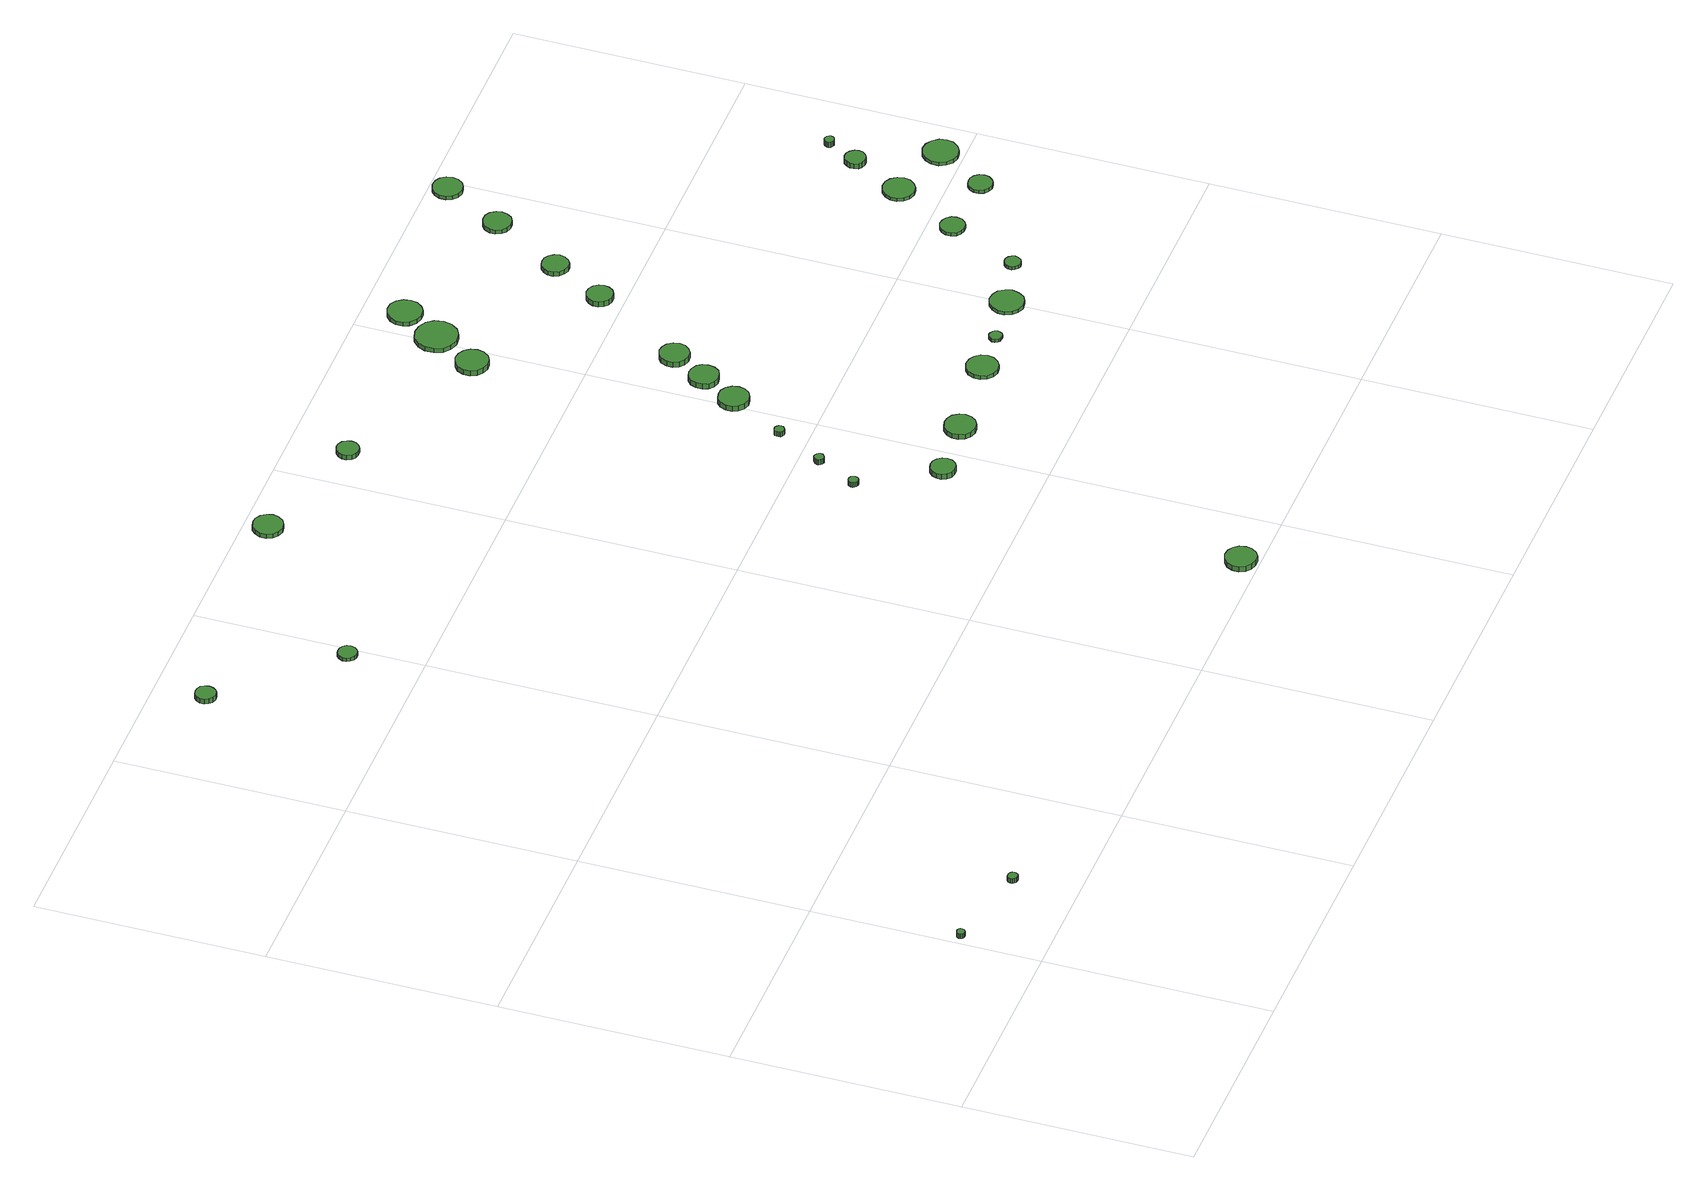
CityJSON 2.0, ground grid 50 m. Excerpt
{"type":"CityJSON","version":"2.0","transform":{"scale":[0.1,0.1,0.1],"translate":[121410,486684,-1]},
"CityObjects":{
"tree1":{"type":"SolitaryVegetationObject","attributes":{"function":"something"},"geometry":[{"type":"MultiSurface","lod":"1","boundaries":[[[0,1,2,3,4,5,6,7,8,9,10,11,12,13,14]],[[15,16,17,18,19,20,21,22,23,24,25,26,27,28,29]],[[0,29,28,1]],[[1,28,27,2]],[[2,27,26,3]],[[3,26,25,4]],[[4,25,24,5]],[[5,24,23,6]],[[6,23,22,7]],[[7,22,21,8]],[[8,21,20,9]],[[9,20,19,10]],[[10,19,18,11]],[[11,18,17,12]],[[12,17,16,13]],[[13,16,15,14]],[[14,15,29,0]]]}]},
"tree2":{"type":"SolitaryVegetationObject","attributes":{"function":"something"},"geometry":[{"type":"MultiSurface","lod":"1","boundaries":[[[30,31,32,33,34,35,36,37,38,39,40,41,42,43,44]],[[45,46,47,48,49,50,51,52,53,54,55,56,57,58,59]],[[30,59,58,31]],[[31,58,57,32]],[[32,57,56,33]],[[33,56,55,34]],[[34,55,54,35]],[[35,54,53,36]],[[36,53,52,37]],[[37,52,51,38]],[[38,51,50,39]],[[39,50,49,40]],[[40,49,48,41]],[[41,48,47,42]],[[42,47,46,43]],[[43,46,45,44]],[[44,45,59,30]]]}]},
"tree3":{"type":"SolitaryVegetationObject","attributes":{"function":"something"},"geometry":[{"type":"MultiSurface","lod":"1","boundaries":[[[60,61,62,63,64,65,66,67,68,69,70,71,72,73,74]],[[75,76,77,78,79,80,81,82,83,84,85,86,87,88,89]],[[60,89,88,61]],[[61,88,87,62]],[[62,87,86,63]],[[63,86,85,64]],[[64,85,84,65]],[[65,84,83,66]],[[66,83,82,67]],[[67,82,81,68]],[[68,81,80,69]],[[69,80,79,70]],[[70,79,78,71]],[[71,78,77,72]],[[72,77,76,73]],[[73,76,75,74]],[[74,75,89,60]]]}]},
"tree4":{"type":"SolitaryVegetationObject","attributes":{"function":"something"},"geometry":[{"type":"MultiSurface","lod":"1","boundaries":[[[90,91,92,93,94,95,96,97,98,99,100,101,102,103,104]],[[105,106,107,108,109,110,111,112,113,114,115,116,117,118,119]],[[90,119,118,91]],[[91,118,117,92]],[[92,117,116,93]],[[93,116,115,94]],[[94,115,114,95]],[[95,114,113,96]],[[96,113,112,97]],[[97,112,111,98]],[[98,111,110,99]],[[99,110,109,100]],[[100,109,108,101]],[[101,108,107,102]],[[102,107,106,103]],[[103,106,105,104]],[[104,105,119,90]]]}]},
"tree5":{"type":"SolitaryVegetationObject","attributes":{"function":"something"},"geometry":[{"type":"MultiSurface","lod":"1","boundaries":[[[120,121,122,123,124,125,126,127,128,129,130,131,132,133,134]],[[135,136,137,138,139,140,141,142,143,144,145,146,147,148,149]],[[120,149,148,121]],[[121,148,147,122]],[[122,147,146,123]],[[123,146,145,124]],[[124,145,144,125]],[[125,144,143,126]],[[126,143,142,127]],[[127,142,141,128]],[[128,141,140,129]],[[129,140,139,130]],[[130,139,138,131]],[[131,138,137,132]],[[132,137,136,133]],[[133,136,135,134]],[[134,135,149,120]]]}]},
"tree6":{"type":"SolitaryVegetationObject","attributes":{"function":"something"},"geometry":[{"type":"MultiSurface","lod":"1","boundaries":[[[150,151,152,153,154,155,156,157,158,159,160,161,162,163,164]],[[165,166,167,168,169,170,171,172,173,174,175,176,177,178,179]],[[150,179,178,151]],[[151,178,177,152]],[[152,177,176,153]],[[153,176,175,154]],[[154,175,174,155]],[[155,174,173,156]],[[156,173,172,157]],[[157,172,171,158]],[[158,171,170,159]],[[159,170,169,160]],[[160,169,168,161]],[[161,168,167,162]],[[162,167,166,163]],[[163,166,165,164]],[[164,165,179,150]]]}]},
"tree7":{"type":"SolitaryVegetationObject","attributes":{"function":"something"},"geometry":[{"type":"MultiSurface","lod":"1","boundaries":[[[180,181,182,183,184,185,186,187,188,189,190,191,192,193,194]],[[195,196,197,198,199,200,201,202,203,204,205,206,207,208,209]],[[180,209,208,181]],[[181,208,207,182]],[[182,207,206,183]],[[183,206,205,184]],[[184,205,204,185]],[[185,204,203,186]],[[186,203,202,187]],[[187,202,201,188]],[[188,201,200,189]],[[189,200,199,190]],[[190,199,198,191]],[[191,198,197,192]],[[192,197,196,193]],[[193,196,195,194]],[[194,195,209,180]]]}]},
"tree8":{"type":"SolitaryVegetationObject","attributes":{"function":"something"},"geometry":[{"type":"MultiSurface","lod":"1","boundaries":[[[210,211,212,213,214,215,216,217,218,219,220,221,222,223,224]],[[225,226,227,228,229,230,231,232,233,234,235,236,237,238,239]],[[210,239,238,211]],[[211,238,237,212]],[[212,237,236,213]],[[213,236,235,214]],[[214,235,234,215]],[[215,234,233,216]],[[216,233,232,217]],[[217,232,231,218]],[[218,231,230,219]],[[219,230,229,220]],[[220,229,228,221]],[[221,228,227,222]],[[222,227,226,223]],[[223,226,225,224]],[[224,225,239,210]]]}]},
"tree9":{"type":"SolitaryVegetationObject","attributes":{"function":"something"},"geometry":[{"type":"MultiSurface","lod":"1","boundaries":[[[240,241,242,243,244,245,246,247,248,249,250,251,252,253,254]],[[255,256,257,258,259,260,261,262,263,264,265,266,267,268,269]],[[240,269,268,241]],[[241,268,267,242]],[[242,267,266,243]],[[243,266,265,244]],[[244,265,264,245]],[[245,264,263,246]],[[246,263,262,247]],[[247,262,261,248]],[[248,261,260,249]],[[249,260,259,250]],[[250,259,258,251]],[[251,258,257,252]],[[252,257,256,253]],[[253,256,255,254]],[[254,255,269,240]]]}]},
"tree10":{"type":"SolitaryVegetationObject","attributes":{"function":"something"},"geometry":[{"type":"MultiSurface","lod":"1","boundaries":[[[270,271,272,273,274,275,276,277,278,279,280,281,282,283,284]],[[285,286,287,288,289,290,291,292,293,294,295,296,297,298,299]],[[270,299,298,271]],[[271,298,297,272]],[[272,297,296,273]],[[273,296,295,274]],[[274,295,294,275]],[[275,294,293,276]],[[276,293,292,277]],[[277,292,291,278]],[[278,291,290,279]],[[279,290,289,280]],[[280,289,288,281]],[[281,288,287,282]],[[282,287,286,283]],[[283,286,285,284]],[[284,285,299,270]]]}]},
"tree11":{"type":"SolitaryVegetationObject","attributes":{"function":"something"},"geometry":[{"type":"MultiSurface","lod":"1","boundaries":[[[300,301,302,303,304,305,306,307,308,309,310,311,312,313,314]],[[315,316,317,318,319,320,321,322,323,324,325,326,327,328,329]],[[300,329,328,301]],[[301,328,327,302]],[[302,327,326,303]],[[303,326,325,304]],[[304,325,324,305]],[[305,324,323,306]],[[306,323,322,307]],[[307,322,321,308]],[[308,321,320,309]],[[309,320,319,310]],[[310,319,318,311]],[[311,318,317,312]],[[312,317,316,313]],[[313,316,315,314]],[[314,315,329,300]]]}]},
"tree12":{"type":"SolitaryVegetationObject","attributes":{"function":"something"},"geometry":[{"type":"MultiSurface","lod":"1","boundaries":[[[330,331,332,333,334,335,336,337,338,339,340,341,342,343,344]],[[345,346,347,348,349,350,351,352,353,354,355,356,357,358,359]],[[330,359,358,331]],[[331,358,357,332]],[[332,357,356,333]],[[333,356,355,334]],[[334,355,354,335]],[[335,354,353,336]],[[336,353,352,337]],[[337,352,351,338]],[[338,351,350,339]],[[339,350,349,340]],[[340,349,348,341]],[[341,348,347,342]],[[342,347,346,343]],[[343,346,345,344]],[[344,345,359,330]]]}]},
"tree13":{"type":"SolitaryVegetationObject","attributes":{"function":"something"},"geometry":[{"type":"MultiSurface","lod":"1","boundaries":[[[360,361,362,363,364,365,366,367,368,369,370,371,372,373,374]],[[375,376,377,378,379,380,381,382,383,384,385,386,387,388,389]],[[360,389,388,361]],[[361,388,387,362]],[[362,387,386,363]],[[363,386,385,364]],[[364,385,384,365]],[[365,384,383,366]],[[366,383,382,367]],[[367,382,381,368]],[[368,381,380,369]],[[369,380,379,370]],[[370,379,378,371]],[[371,378,377,372]],[[372,377,376,373]],[[373,376,375,374]],[[374,375,389,360]]]}]},
"tree14":{"type":"SolitaryVegetationObject","attributes":{"function":"something"},"geometry":[{"type":"MultiSurface","lod":"1","boundaries":[[[390,391,392,393,394,395,396,397,398,399,400,401,402,403,404]],[[405,406,407,408,409,410,411,412,413,414,415,416,417,418,419]],[[390,419,418,391]],[[391,418,417,392]],[[392,417,416,393]],[[393,416,415,394]],[[394,415,414,395]],[[395,414,413,396]],[[396,413,412,397]],[[397,412,411,398]],[[398,411,410,399]],[[399,410,409,400]],[[400,409,408,401]],[[401,408,407,402]],[[402,407,406,403]],[[403,406,405,404]],[[404,405,419,390]]]}]},
"tree15":{"type":"SolitaryVegetationObject","attributes":{"function":"something"},"geometry":[{"type":"MultiSurface","lod":"1","boundaries":[[[420,421,422,423,424,425,426,427,428,429,430,431,432,433,434]],[[435,436,437,438,439,440,441,442,443,444,445,446,447,448,449]],[[420,449,448,421]],[[421,448,447,422]],[[422,447,446,423]],[[423,446,445,424]],[[424,445,444,425]],[[425,444,443,426]],[[426,443,442,427]],[[427,442,441,428]],[[428,441,440,429]],[[429,440,439,430]],[[430,439,438,431]],[[431,438,437,432]],[[432,437,436,433]],[[433,436,435,434]],[[434,435,449,420]]]}]},
"tree16":{"type":"SolitaryVegetationObject","attributes":{"function":"something"},"geometry":[{"type":"MultiSurface","lod":"1","boundaries":[[[450,451,452,453,454,455,456,457,458,459,460,461,462,463,464]],[[465,466,467,468,469,470,471,472,473,474,475,476,477,478,479]],[[450,479,478,451]],[[451,478,477,452]],[[452,477,476,453]],[[453,476,475,454]],[[454,475,474,455]],[[455,474,473,456]],[[456,473,472,457]],[[457,472,471,458]],[[458,471,470,459]],[[459,470,469,460]],[[460,469,468,461]],[[461,468,467,462]],[[462,467,466,463]],[[463,466,465,464]],[[464,465,479,450]]]}]},
"tree17":{"type":"SolitaryVegetationObject","attributes":{"function":"something"},"geometry":[{"type":"MultiSurface","lod":"1","boundaries":[[[480,481,482,483,484,485,486,487,488,489,490,491,492,493,494]],[[495,496,497,498,499,500,501,502,503,504,505,506,507,508,509]],[[480,509,508,481]],[[481,508,507,482]],[[482,507,506,483]],[[483,506,505,484]],[[484,505,504,485]],[[485,504,503,486]],[[486,503,502,487]],[[487,502,501,488]],[[488,501,500,489]],[[489,500,499,490]],[[490,499,498,491]],[[491,498,497,492]],[[492,497,496,493]],[[493,496,495,494]],[[494,495,509,480]]]}]},
"tree18":{"type":"SolitaryVegetationObject","attributes":{"function":"something"},"geometry":[{"type":"MultiSurface","lod":"1","boundaries":[[[510,511,512,513,514,515,516,517,518,519,520,521,522,523,524]],[[525,526,527,528,529,530,531,532,533,534,535,536,537,538,539]],[[510,539,538,511]],[[511,538,537,512]],[[512,537,536,513]],[[513,536,535,514]],[[514,535,534,515]],[[515,534,533,516]],[[516,533,532,517]],[[517,532,531,518]],[[518,531,530,519]],[[519,530,529,520]],[[520,529,528,521]],[[521,528,527,522]],[[522,527,526,523]],[[523,526,525,524]],[[524,525,539,510]]]}]},
"tree19":{"type":"SolitaryVegetationObject","attributes":{"function":"something"},"geometry":[{"type":"MultiSurface","lod":"1","boundaries":[[[540,541,542,543,544,545,546,547,548,549,550,551,552,553,554]],[[555,556,557,558,559,560,561,562,563,564,565,566,567,568,569]],[[540,569,568,541]],[[541,568,567,542]],[[542,567,566,543]],[[543,566,565,544]],[[544,565,564,545]],[[545,564,563,546]],[[546,563,562,547]],[[547,562,561,548]],[[548,561,560,549]],[[549,560,559,550]],[[550,559,558,551]],[[551,558,557,552]],[[552,557,556,553]],[[553,556,555,554]],[[554,555,569,540]]]}]},
"tree20":{"type":"SolitaryVegetationObject","attributes":{"function":"something"},"geometry":[{"type":"MultiSurface","lod":"1","boundaries":[[[570,571,572,573,574,575,576,577,578,579,580,581,582,583,584]],[[585,586,587,588,589,590,591,592,593,594,595,596,597,598,599]],[[570,599,598,571]],[[571,598,597,572]],[[572,597,596,573]],[[573,596,595,574]],[[574,595,594,575]],[[575,594,593,576]],[[576,593,592,577]],[[577,592,591,578]],[[578,591,590,579]],[[579,590,589,580]],[[580,589,588,581]],[[581,588,587,582]],[[582,587,586,583]],[[583,586,585,584]],[[584,585,599,570]]]}]},
"tree21":{"type":"SolitaryVegetationObject","attributes":{"function":"something"},"geometry":[{"type":"MultiSurface","lod":"1","boundaries":[[[600,601,602,603,604,605,606,607,608,609,610,611,612,613,614]],[[615,616,617,618,619,620,621,622,623,624,625,626,627,628,629]],[[600,629,628,601]],[[601,628,627,602]],[[602,627,626,603]],[[603,626,625,604]],[[604,625,624,605]],[[605,624,623,606]],[[606,623,622,607]],[[607,622,621,608]],[[608,621,620,609]],[[609,620,619,610]],[[610,619,618,611]],[[611,618,617,612]],[[612,617,616,613]],[[613,616,615,614]],[[614,615,629,600]]]}]},
"tree22":{"type":"SolitaryVegetationObject","attributes":{"function":"something"},"geometry":[{"type":"MultiSurface","lod":"1","boundaries":[[[630,631,632,633,634,635,636,637,638,639,640,641,642,643,644]],[[645,646,647,648,649,650,651,652,653,654,655,656,657,658,659]],[[630,659,658,631]],[[631,658,657,632]],[[632,657,656,633]],[[633,656,655,634]],[[634,655,654,635]],[[635,654,653,636]],[[636,653,652,637]],[[637,652,651,638]],[[638,651,650,639]],[[639,650,649,640]],[[640,649,648,641]],[[641,648,647,642]],[[642,647,646,643]],[[643,646,645,644]],[[644,645,659,630]]]}]},
"tree23":{"type":"SolitaryVegetationObject","attributes":{"function":"something"},"geometry":[{"type":"MultiSurface","lod":"1","boundaries":[[[660,661,662,663,664,665,666,667,668,669,670,671,672,673,674]],[[675,676,677,678,679,680,681,682,683,684,685,686,687,688,689]],[[660,689,688,661]],[[661,688,687,662]],[[662,687,686,663]],[[663,686,685,664]],[[664,685,684,665]],[[665,684,683,666]],[[666,683,682,667]],[[667,682,681,668]],[[668,681,680,669]],[[669,680,679,670]],[[670,679,678,671]],[[671,678,677,672]],[[672,677,676,673]],[[673,676,675,674]],[[674,675,689,660]]]}]},
"tree24":{"type":"SolitaryVegetationObject","attributes":{"function":"something"},"geometry":[{"type":"MultiSurface","lod":"1","boundaries":[[[690,691,692,693,694,695,696,697,698,699,700,701,702,703,704]],[[705,706,707,708,709,710,711,712,713,714,715,716,717,718,719]],[[690,719,718,691]],[[691,718,717,692]],[[692,717,716,693]],[[693,716,715,694]],[[694,715,714,695]],[[695,714,713,696]],[[696,713,712,697]],[[697,712,711,698]],[[698,711,710,699]],[[699,710,709,700]],[[700,709,708,701]],[[701,708,707,702]],[[702,707,706,703]],[[703,706,705,704]],[[704,705,719,690]]]}]},
"tree25":{"type":"SolitaryVegetationObject","attributes":{"function":"something"},"geometry":[{"type":"MultiSurface","lod":"1","boundaries":[[[720,721,722,723,724,725,726,727,728,729,730,731,732,733,734]],[[735,736,737,738,739,740,741,742,743,744,745,746,747,748,749]],[[720,749,748,721]],[[721,748,747,722]],[[722,747,746,723]],[[723,746,745,724]],[[724,745,744,725]],[[725,744,743,726]],[[726,743,742,727]],[[727,742,741,728]],[[728,741,740,729]],[[729,740,739,730]],[[730,739,738,731]],[[731,738,737,732]],[[732,737,736,733]],[[733,736,735,734]],[[734,735,749,720]]]}]},
"tree26":{"type":"SolitaryVegetationObject","attributes":{"function":"something"},"geometry":[{"type":"MultiSurface","lod":"1","boundaries":[[[750,751,752,753,754,755,756,757,758,759,760,761,762,763,764]],[[765,766,767,768,769,770,771,772,773,774,775,776,777,778,779]],[[750,779,778,751]],[[751,778,777,752]],[[752,777,776,753]],[[753,776,775,754]],[[754,775,774,755]],[[755,774,773,756]],[[756,773,772,757]],[[757,772,771,758]],[[758,771,770,759]],[[759,770,769,760]],[[760,769,768,761]],[[761,768,767,762]],[[762,767,766,763]],[[763,766,765,764]],[[764,765,779,750]]]}]},
"tree27":{"type":"SolitaryVegetationObject","attributes":{"function":"something"},"geometry":[{"type":"MultiSurface","lod":"1","boundaries":[[[780,781,782,783,784,785,786,787,788,789,790,791,792,793,794]],[[795,796,797,798,799,800,801,802,803,804,805,806,807,808,809]],[[780,809,808,781]],[[781,808,807,782]],[[782,807,806,783]],[[783,806,805,784]],[[784,805,804,785]],[[785,804,803,786]],[[786,803,802,787]],[[787,802,801,788]],[[788,801,800,789]],[[789,800,799,790]],[[790,799,798,791]],[[791,798,797,792]],[[792,797,796,793]],[[793,796,795,794]],[[794,795,809,780]]]}]},
"tree28":{"type":"SolitaryVegetationObject","attributes":{"function":"something"},"geometry":[{"type":"MultiSurface","lod":"1","boundaries":[[[810,811,812,813,814,815,816,817,818,819,820,821,822,823,824]],[[825,826,827,828,829,830,831,832,833,834,835,836,837,838,839]],[[810,839,838,811]],[[811,838,837,812]],[[812,837,836,813]],[[813,836,835,814]],[[814,835,834,815]],[[815,834,833,816]],[[816,833,832,817]],[[817,832,831,818]],[[818,831,830,819]],[[819,830,829,820]],[[820,829,828,821]],[[821,828,827,822]],[[822,827,826,823]],[[823,826,825,824]],[[824,825,839,810]]]}]},
"tree29":{"type":"SolitaryVegetationObject","attributes":{"function":"something"},"geometry":[{"type":"MultiSurface","lod":"1","boundaries":[[[840,841,842,843,844,845,846,847,848,849,850,851,852,853,854]],[[855,856,857,858,859,860,861,862,863,864,865,866,867,868,869]],[[840,869,868,841]],[[841,868,867,842]],[[842,867,866,843]],[[843,866,865,844]],[[844,865,864,845]],[[845,864,863,846]],[[846,863,862,847]],[[847,862,861,848]],[[848,861,860,849]],[[849,860,859,850]],[[850,859,858,851]],[[851,858,857,852]],[[852,857,856,853]],[[853,856,855,854]],[[854,855,869,840]]]}]},
"tree30":{"type":"SolitaryVegetationObject","attributes":{"function":"something"},"geometry":[{"type":"MultiSurface","lod":"1","boundaries":[[[870,871,872,873,874,875,876,877,878,879,880,881,882,883,884]],[[885,886,887,888,889,890,891,892,893,894,895,896,897,898,899]],[[870,899,898,871]],[[871,898,897,872]],[[872,897,896,873]],[[873,896,895,874]],[[874,895,894,875]],[[875,894,893,876]],[[876,893,892,877]],[[877,892,891,878]],[[878,891,890,879]],[[879,890,889,880]],[[880,889,888,881]],[[881,888,887,882]],[[882,887,886,883]],[[883,886,885,884]],[[884,885,899,870]]]}]},
"tree31":{"type":"SolitaryVegetationObject","attributes":{"function":"something"},"geometry":[{"type":"MultiSurface","lod":"1","boundaries":[[[900,901,902,903,904,905,906,907,908,909,910,911,912,913,914]],[[915,916,917,918,919,920,921,922,923,924,925,926,927,928,929]],[[900,929,928,901]],[[901,928,927,902]],[[902,927,926,903]],[[903,926,925,904]],[[904,925,924,905]],[[905,924,923,906]],[[906,923,922,907]],[[907,922,921,908]],[[908,921,920,909]],[[909,920,919,910]],[[910,919,918,911]],[[911,918,917,912]],[[912,917,916,913]],[[913,916,915,914]],[[914,915,929,900]]]}]},
"tree32":{"type":"SolitaryVegetationObject","attributes":{"function":"something"},"geometry":[{"type":"MultiSurface","lod":"1","boundaries":[[[930,931,932,933,934,935,936,937,938,939,940,941,942,943,944]],[[945,946,947,948,949,950,951,952,953,954,955,956,957,958,959]],[[930,959,958,931]],[[931,958,957,932]],[[932,957,956,933]],[[933,956,955,934]],[[934,955,954,935]],[[935,954,953,936]],[[936,953,952,937]],[[937,952,951,938]],[[938,951,950,939]],[[939,950,949,940]],[[940,949,948,941]],[[941,948,947,942]],[[942,947,946,943]],[[943,946,945,944]],[[944,945,959,930]]]}]}
},
"vertices":[
[21,178,31],[20,182,31],[18,185,31],[15,187,31],[11,187,31],[8,186,31],[5,184,31],[3,180,31],[3,177,31],[5,173,31],[8,171,31],[11,170,31],[15,170,31],[18,172,31],[20,175,31],[20,175,19],[18,172,19],[15,170,19],[11,170,19],[8,171,19],[5,173,19],[3,177,19],[3,180,19],[5,184,19],[8,186,19],[11,187,19],[15,187,19],[18,185,19],[20,182,19],[21,178,19],
[237,140,24],[236,145,24],[234,148,24],[230,150,24],[225,151,24],[221,150,24],[218,147,24],[216,142,24],[216,138,24],[218,134,24],[221,131,24],[225,130,24],[230,130,24],[234,132,24],[236,136,24],[236,136,12],[234,132,12],[230,130,12],[225,130,12],[221,131,12],[218,134,12],[216,138,12],[216,142,12],[218,147,12],[221,150,12],[225,151,12],[230,150,12],[234,148,12],[236,145,12],[237,140,12],
[276,1889,23],[274,1898,23],[269,1906,23],[261,1910,23],[252,1911,23],[243,1909,23],[236,1902,23],[232,1894,23],[232,1885,23],[236,1876,23],[243,1870,23],[252,1867,23],[261,1868,23],[269,1873,23],[274,1880,23],[274,1880,11],[269,1873,11],[261,1868,11],[252,1867,11],[243,1870,11],[236,1876,11],[232,1885,11],[232,1894,11],[236,1902,11],[243,1909,11],[252,1911,11],[261,1910,11],[269,1906,11],[274,1898,11],[276,1889,11],
[502,1662,16],[500,1670,16],[495,1677,16],[488,1681,16],[479,1682,16],[471,1680,16],[465,1674,16],[461,1666,16],[461,1657,16],[465,1650,16],[471,1644,16],[479,1641,16],[488,1642,16],[495,1646,16],[500,1653,16],[500,1653,7],[495,1646,7],[488,1642,7],[479,1641,7],[471,1644,7],[465,1650,7],[461,1657,7],[461,1666,7],[465,1674,7],[471,1680,7],[479,1682,7],[488,1681,7],[495,1677,7],[500,1670,7],[502,1662,7],
[1394,39,22],[1391,53,22],[1383,64,22],[1371,71,22],[1357,73,22],[1344,68,22],[1333,59,22],[1327,46,22],[1327,32,22],[1333,19,22],[1344,10,22],[1357,6,22],[1371,7,22],[1383,14,22],[1391,25,22],[1391,25,9],[1383,14,9],[1371,7,9],[1357,6,9],[1344,10,9],[1333,19,9],[1327,32,9],[1327,46,9],[1333,59,9],[1344,68,9],[1357,73,9],[1371,71,9],[1383,64,9],[1391,53,9],[1394,39,9],
[851,1949,18],[848,1962,18],[840,1973,18],[828,1980,18],[815,1981,18],[802,1977,18],[792,1968,18],[786,1956,18],[786,1942,18],[792,1930,18],[802,1921,18],[815,1916,18],[828,1918,18],[840,1925,18],[848,1936,18],[848,1936,7],[840,1925,7],[828,1918,7],[815,1916,7],[802,1921,7],[792,1930,7],[786,1942,7],[786,1956,7],[792,1968,7],[802,1977,7],[815,1981,7],[828,1980,7],[840,1973,7],[848,1962,7],[851,1949,7],
[1350,867,22],[1349,871,22],[1347,875,22],[1343,877,22],[1338,878,22],[1334,876,22],[1331,873,22],[1329,869,22],[1329,865,22],[1331,861,22],[1334,858,22],[1338,856,22],[1343,857,22],[1347,859,22],[1349,863,22],[1349,863,10],[1347,859,10],[1343,857,10],[1338,856,10],[1334,858,10],[1331,861,10],[1329,865,10],[1329,869,10],[1331,873,10],[1334,876,10],[1338,878,10],[1343,877,10],[1347,875,10],[1349,871,10],[1350,867,10],
[1463,707,25],[1461,718,25],[1454,727,25],[1445,733,25],[1434,734,25],[1423,731,25],[1415,723,25],[1410,713,25],[1410,702,25],[1415,692,25],[1423,684,25],[1434,681,25],[1445,682,25],[1454,687,25],[1461,696,25],[1461,696,12],[1454,687,12],[1445,682,12],[1434,681,12],[1423,684,12],[1415,692,12],[1410,702,12],[1410,713,12],[1415,723,12],[1423,731,12],[1434,734,12],[1445,733,12],[1454,727,12],[1461,718,12],[1463,707,12],
[1129,1876,18],[1127,1885,18],[1121,1894,18],[1112,1899,18],[1102,1900,18],[1093,1897,18],[1085,1890,18],[1081,1881,18],[1081,1871,18],[1085,1861,18],[1093,1855,18],[1102,1852,18],[1112,1853,18],[1121,1858,18],[1127,1866,18],[1127,1866,7],[1121,1858,7],[1112,1853,7],[1102,1852,7],[1093,1855,7],[1085,1861,7],[1081,1871,7],[1081,1881,7],[1085,1890,7],[1093,1897,7],[1102,1900,7],[1112,1899,7],[1121,1894,7],[1127,1885,7],[1129,1876,7],
[1400,958,20],[1399,962,20],[1396,966,20],[1392,968,20],[1388,969,20],[1384,967,20],[1381,964,20],[1379,960,20],[1379,956,20],[1381,952,20],[1384,949,20],[1388,947,20],[1392,948,20],[1396,950,20],[1399,954,20],[1399,954,7],[1396,950,7],[1392,948,7],[1388,947,7],[1384,949,7],[1381,952,7],[1379,956,7],[1379,960,7],[1381,964,7],[1384,967,7],[1388,969,7],[1392,968,7],[1396,966,7],[1399,962,7],[1400,958,7],
[1460,1064,19],[1459,1069,19],[1456,1072,19],[1452,1075,19],[1448,1075,19],[1444,1074,19],[1440,1071,19],[1439,1067,19],[1439,1062,19],[1440,1058,19],[1444,1055,19],[1448,1054,19],[1452,1054,19],[1456,1056,19],[1459,1060,19],[1459,1060,7],[1456,1056,7],[1452,1054,7],[1448,1054,7],[1444,1055,7],[1440,1058,7],[1439,1062,7],[1439,1067,7],[1440,1071,7],[1444,1074,7],[1448,1075,7],[1452,1075,7],[1456,1072,7],[1459,1069,7],[1460,1064,7],
[1617,721,19],[1614,734,19],[1606,746,19],[1593,753,19],[1580,754,19],[1566,750,19],[1556,741,19],[1550,728,19],[1550,714,19],[1556,701,19],[1566,692,19],[1580,687,19],[1593,689,19],[1606,696,19],[1614,707,19],[1614,707,7],[1606,696,7],[1593,689,7],[1580,687,7],[1566,692,7],[1556,701,7],[1550,714,7],[1550,728,7],[1556,741,7],[1566,750,7],[1580,754,7],[1593,753,7],[1606,746,7],[1614,734,7],[1617,721,7],
[1551,1186,20],[1548,1200,20],[1540,1211,20],[1528,1218,20],[1515,1219,20],[1501,1215,20],[1491,1206,20],[1486,1193,20],[1486,1179,20],[1491,1167,20],[1501,1158,20],[1515,1153,20],[1528,1155,20],[1540,1162,20],[1548,1173,20],[1548,1173,7],[1540,1162,7],[1528,1155,7],[1515,1153,7],[1501,1158,7],[1491,1167,7],[1486,1179,7],[1486,1193,7],[1491,1206,7],[1501,1215,7],[1515,1219,7],[1528,1218,7],[1540,1211,7],[1548,1200,7],[1551,1186,7],
[1594,1266,23],[1591,1279,23],[1584,1290,23],[1572,1296,23],[1559,1298,23],[1546,1294,23],[1536,1285,23],[1531,1273,23],[1531,1259,23],[1536,1247,23],[1546,1238,23],[1559,1234,23],[1572,1236,23],[1584,1242,23],[1591,1253,23],[1591,1253,10],[1584,1242,10],[1572,1236,10],[1559,1234,10],[1546,1238,10],[1536,1247,10],[1531,1259,10],[1531,1273,10],[1536,1285,10],[1546,1294,10],[1559,1298,10],[1572,1296,10],[1584,1290,10],[1591,1279,10],[1594,1266,10],
[1490,1729,21],[1487,1743,21],[1478,1755,21],[1465,1762,21],[1451,1764,21],[1437,1759,21],[1426,1749,21],[1420,1736,21],[1420,1721,21],[1426,1708,21],[1437,1698,21],[1451,1693,21],[1465,1695,21],[1478,1702,21],[1487,1714,21],[1487,1714,8],[1478,1702,8],[1465,1695,8],[1451,1693,8],[1437,1698,8],[1426,1708,8],[1420,1721,8],[1420,1736,8],[1426,1749,8],[1437,1759,8],[1451,1764,8],[1465,1762,8],[1478,1755,8],[1487,1743,8],[1490,1729,8],
[1817,742,16],[1814,756,16],[1805,767,16],[1793,774,16],[1778,776,16],[1765,772,16],[1754,762,16],[1748,749,16],[1748,735,16],[1754,721,16],[1765,712,16],[1778,707,16],[1793,709,16],[1805,716,16],[1814,728,16],[1814,728,7],[1805,716,7],[1793,709,7],[1778,707,7],[1765,712,7],[1754,721,7],[1748,735,7],[1748,749,7],[1754,762,7],[1765,772,7],[1778,776,7],[1793,774,7],[1805,767,7],[1814,756,7],[1817,742,7],
[1639,1345,25],[1636,1358,25],[1628,1369,25],[1617,1375,25],[1604,1377,25],[1591,1372,25],[1581,1364,25],[1576,1351,25],[1576,1338,25],[1581,1326,25],[1591,1317,25],[1604,1313,25],[1617,1314,25],[1628,1321,25],[1636,1332,25],[1636,1332,12],[1628,1321,12],[1617,1314,12],[1604,1313,12],[1591,1317,12],[1581,1326,12],[1576,1338,12],[1576,1351,12],[1581,1364,12],[1591,1372,12],[1604,1377,12],[1617,1375,12],[1628,1369,12],[1636,1358,12],[1639,1345,12],
[1558,1825,18],[1554,1844,18],[1543,1859,18],[1526,1868,18],[1507,1870,18],[1489,1865,18],[1475,1852,18],[1468,1835,18],[1468,1816,18],[1475,1798,18],[1489,1786,18],[1507,1780,18],[1526,1782,18],[1543,1791,18],[1554,1807,18],[1554,1807,7],[1543,1791,7],[1526,1782,7],[1507,1780,7],[1489,1786,7],[1475,1798,7],[1468,1816,7],[1468,1835,7],[1475,1852,7],[1489,1865,7],[1507,1870,7],[1526,1868,7],[1543,1859,7],[1554,1844,7],[1558,1825,7],
[1901,749,14],[1899,755,14],[1896,759,14],[1891,762,14],[1885,763,14],[1879,761,14],[1875,757,14],[1872,752,14],[1872,746,14],[1875,740,14],[1879,736,14],[1885,735,14],[1891,735,14],[1896,738,14],[1899,743,14],[1899,743,7],[1896,738,7],[1891,735,7],[1885,735,7],[1879,736,7],[1875,740,7],[1872,746,7],[1872,752,7],[1875,757,7],[1879,761,7],[1885,763,7],[1891,762,7],[1896,759,7],[1899,755,7],[1901,749,7],
[1602,1911,17],[1599,1926,17],[1590,1939,17],[1577,1947,17],[1561,1948,17],[1547,1943,17],[1535,1933,17],[1529,1919,17],[1529,1904,17],[1535,1890,17],[1547,1880,17],[1561,1875,17],[1577,1876,17],[1590,1884,17],[1599,1896,17],[1599,1896,7],[1590,1884,7],[1577,1876,7],[1561,1875,7],[1547,1880,7],[1535,1890,7],[1529,1904,7],[1529,1919,7],[1535,1933,7],[1547,1943,7],[1561,1948,7],[1577,1947,7],[1590,1939,7],[1599,1926,7],[1602,1911,7],
[1769,1552,23],[1767,1563,23],[1760,1573,23],[1750,1579,23],[1738,1580,23],[1727,1576,23],[1719,1568,23],[1714,1558,23],[1714,1546,23],[1719,1536,23],[1727,1528,23],[1738,1524,23],[1750,1525,23],[1760,1531,23],[1767,1541,23],[1767,1541,10],[1760,1531,10],[1750,1525,10],[1738,1524,10],[1727,1528,10],[1719,1536,10],[1714,1546,10],[1714,1558,10],[1719,1568,10],[1727,1576,10],[1738,1580,10],[1750,1579,10],[1760,1573,10],[1767,1563,10],[1769,1552,10],
[2035,764,15],[2031,778,15],[2023,791,15],[2009,798,15],[1994,800,15],[1980,795,15],[1969,785,15],[1962,771,15],[1962,756,15],[1969,742,15],[1980,732,15],[1994,727,15],[2009,729,15],[2023,736,15],[2031,749,15],[2031,749,7],[2023,736,7],[2009,729,7],[1994,727,7],[1980,732,7],[1969,742,7],[1962,756,7],[1962,771,7],[1969,785,7],[1980,795,7],[1994,800,7],[2009,798,7],[2023,791,7],[2031,778,7],[2035,764,7],
[1839,1672,18],[1836,1683,18],[1829,1693,18],[1819,1699,18],[1807,1700,18],[1796,1697,18],[1787,1689,18],[1782,1678,18],[1782,1666,18],[1787,1655,18],[1796,1647,18],[1807,1643,18],[1819,1644,18],[1829,1650,18],[1836,1660,18],[1836,1660,7],[1829,1650,7],[1819,1644,7],[1807,1643,7],[1796,1647,7],[1787,1655,7],[1782,1666,7],[1782,1678,7],[1787,1689,7],[1796,1697,7],[1807,1700,7],[1819,1699,7],[1829,1693,7],[1836,1683,7],[1839,1672,7],
[2141,794,15],[2139,801,15],[2135,807,15],[2128,811,15],[2121,811,15],[2114,809,15],[2109,804,15],[2106,798,15],[2106,790,15],[2109,784,15],[2114,779,15],[2121,776,15],[2128,777,15],[2135,781,15],[2139,787,15],[2139,787,7],[2135,781,7],[2128,777,7],[2121,776,7],[2114,779,7],[2109,784,7],[2106,790,7],[2106,798,7],[2109,804,7],[2114,809,7],[2121,811,7],[2128,811,7],[2135,807,7],[2139,801,7],[2141,794,7],
[1934,1829,17],[1931,1841,17],[1924,1852,17],[1913,1858,17],[1900,1859,17],[1888,1855,17],[1879,1847,17],[1873,1835,17],[1873,1823,17],[1879,1811,17],[1888,1803,17],[1900,1799,17],[1913,1800,17],[1924,1806,17],[1931,1817,17],[1931,1817,7],[1924,1806,7],[1913,1800,7],[1900,1799,7],[1888,1803,7],[1879,1811,7],[1873,1823,7],[1873,1835,7],[1879,1847,7],[1888,1855,7],[1900,1859,7],[1913,1858,7],[1924,1852,7],[1931,1841,7],[1934,1829,7],
[2222,948,15],[2220,959,15],[2213,968,15],[2204,973,15],[2193,975,15],[2182,971,15],[2174,964,15],[2169,954,15],[2169,943,15],[2174,932,15],[2182,925,15],[2193,922,15],[2204,923,15],[2213,928,15],[2220,937,15],[2220,937,7],[2213,928,7],[2204,923,7],[2193,922,7],[2182,925,7],[2174,932,7],[2169,943,7],[2169,954,7],[2174,964,7],[2182,971,7],[2193,975,7],[2204,973,7],[2213,968,7],[2220,959,7],[2222,948,7],
[2009,1961,16],[2006,1974,16],[1998,1985,16],[1987,1991,16],[1974,1993,16],[1961,1989,16],[1951,1980,16],[1946,1968,16],[1946,1954,16],[1951,1942,16],[1961,1933,16],[1974,1929,16],[1987,1931,16],[1998,1937,16],[2006,1948,16],[2006,1948,7],[1998,1937,7],[1987,1931,7],[1974,1929,7],[1961,1933,7],[1951,1942,7],[1946,1954,7],[1946,1968,7],[1951,1980,7],[1961,1989,7],[1974,1993,7],[1987,1991,7],[1998,1985,7],[2006,1974,7],[2009,1961,7],
[2308,1091,15],[2305,1105,15],[2296,1117,15],[2284,1124,15],[2270,1125,15],[2256,1121,15],[2246,1111,15],[2240,1098,15],[2240,1084,15],[2246,1071,15],[2256,1061,15],[2270,1057,15],[2284,1058,15],[2296,1066,15],[2305,1077,15],[2305,1077,7],[2296,1066,7],[2284,1058,7],[2270,1057,7],[2256,1061,7],[2246,1071,7],[2240,1084,7],[2240,1098,7],[2246,1111,7],[2256,1121,7],[2270,1125,7],[2284,1124,7],[2296,1117,7],[2305,1105,7],[2308,1091,7],
[2370,939,15],[2368,950,15],[2361,959,15],[2352,964,15],[2341,965,15],[2331,962,15],[2323,955,15],[2319,945,15],[2319,934,15],[2323,924,15],[2331,917,15],[2341,913,15],[2352,915,15],[2361,920,15],[2368,929,15],[2368,929,7],[2361,920,7],[2352,915,7],[2341,913,7],[2331,917,7],[2323,924,7],[2319,934,7],[2319,945,7],[2323,955,7],[2331,962,7],[2341,965,7],[2352,964,7],[2361,959,7],[2368,950,7],[2370,939,7],
[2356,1205,20],[2354,1214,20],[2348,1222,20],[2340,1227,20],[2331,1228,20],[2322,1225,20],[2315,1218,20],[2312,1210,20],[2312,1201,20],[2315,1192,20],[2322,1186,20],[2331,1183,20],[2340,1184,20],[2348,1189,20],[2354,1196,20],[2354,1196,7],[2348,1189,7],[2340,1184,7],[2331,1183,7],[2322,1186,7],[2315,1192,7],[2312,1201,7],[2312,1210,7],[2315,1218,7],[2322,1225,7],[2331,1228,7],[2340,1227,7],[2348,1222,7],[2354,1214,7],[2356,1205,7],
[2452,1049,16],[2449,1064,16],[2439,1077,16],[2426,1085,16],[2410,1087,16],[2395,1082,16],[2384,1071,16],[2377,1057,16],[2377,1041,16],[2384,1027,16],[2395,1016,16],[2410,1011,16],[2426,1013,16],[2439,1021,16],[2449,1034,16],[2449,1034,7],[2439,1021,7],[2426,1013,7],[2410,1011,7],[2395,1016,7],[2384,1027,7],[2377,1041,7],[2377,1057,7],[2384,1071,7],[2395,1082,7],[2410,1087,7],[2426,1085,7],[2439,1077,7],[2449,1064,7],[2452,1049,7],
[2381,1274,21],[2380,1278,21],[2377,1282,21],[2373,1284,21],[2369,1285,21],[2365,1283,21],[2361,1280,21],[2359,1276,21],[2359,1272,21],[2361,1268,21],[2365,1265,21],[2369,1263,21],[2373,1264,21],[2377,1266,21],[2380,1270,21],[2380,1270,8],[2377,1266,8],[2373,1264,8],[2369,1263,8],[2365,1265,8],[2361,1268,8],[2359,1272,8],[2359,1276,8],[2361,1280,8],[2365,1283,8],[2369,1285,8],[2373,1284,8],[2377,1282,8],[2380,1278,8],[2381,1274,8]
]}
